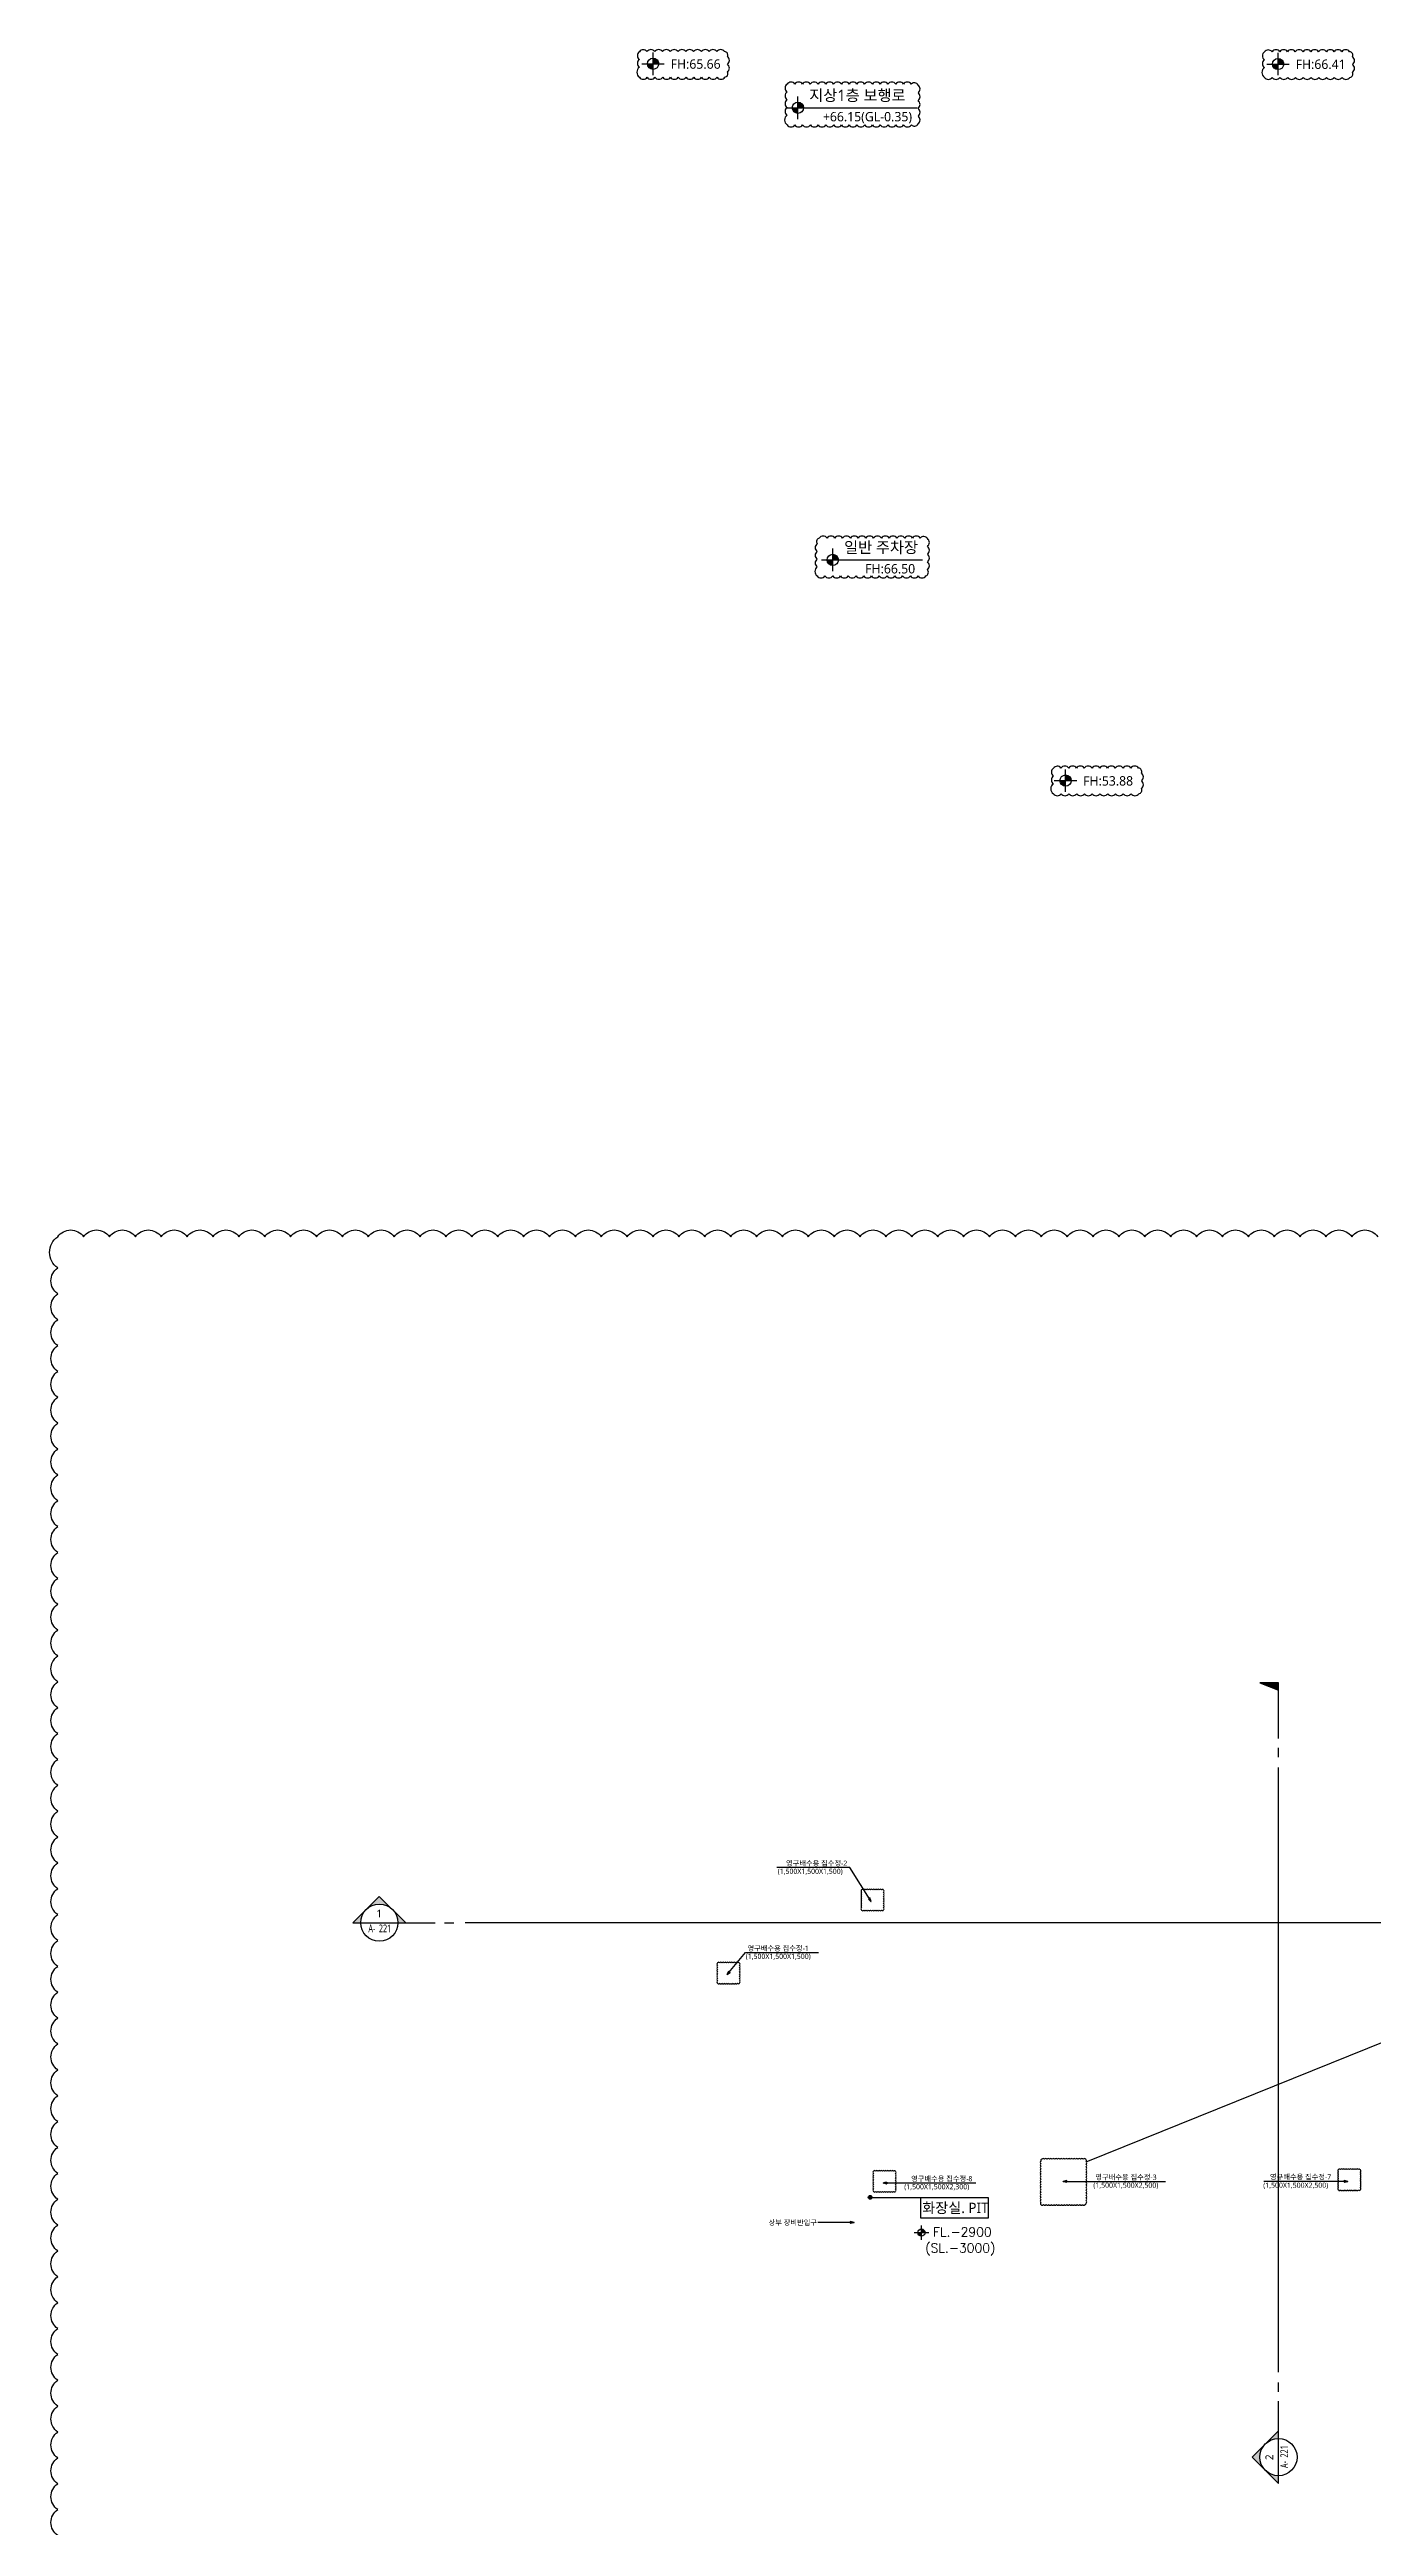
# Model space of a CAD drawing. Header units: millimetres. Extents: x 44005917 to 45882162, y -1242106 to 1898904.
# Drawn here: x 44005917 to 44261460, y 1387892 to 1866658 of the extents above; entities that cross this region are included whole.
import ezdxf
from ezdxf.enums import TextEntityAlignment as Align

# ---------------------------------------------------------------- set-up
doc = ezdxf.new("R2010")
doc.units = ezdxf.units.MM
doc.header["$LTSCALE"] = 1000
doc.header["$MEASUREMENT"] = 0
doc.layers.get('0').update_dxf_attribs({"linetype": 'CONTINUOUS'})
doc.layers.get('Defpoints').update_dxf_attribs({"color": 171, "linetype": 'CONTINUOUS'})
doc.layers.add('CHECK', color=30, linetype='CONTINUOUS', plot=False)
for name, color, linetype in [('LED', 7, 'CONTINUOUS'), ('SYM', 7, 'CONTINUOUS'), ('SYMBOL', 7, 'CONTINUOUS'), ('TEXT', 3, 'CONTINUOUS'), ('TEXT(MIN)', 7, 'CONTINUOUS'), ('TEXT(실명)', 3, 'CONTINUOUS'), ('TITLE', 7, 'CONTINUOUS')]:
    doc.layers.add(name, color=color, linetype=linetype)
doc.styles.add('SIM', font='simplex.shx')
doc.styles.add('나눔바른고딕', font='NanumBarunGothic.ttf')

# ---------------------------------------------------------------- blocks, each defined once
blk = doc.blocks.new('A$C31C7260E')
at = {"layer": 'TITLE'}
for points in [[(0, 0), (0, 4000), (13000, 4000), (13000, 0)], [(13000, 0), (0, 0)]]:
    blk.add_lwpolyline(points, dxfattribs=at)
blk = doc.blocks.new('level')
at = {"layer": 'SYMBOL'}
for p, q in [((-4320, 0), (4320, 0)), ((0, 4320), (0, -4320))]:
    blk.add_line(p, q, dxfattribs=at)
blk.add_circle((0, 0), 2160, dxfattribs=at)
for points in [[(-2160, 0), (0, 2160), (-2127, 381), (-376, 2126)], [(-2127, 381), (-376, 2126), (-2030, 748), (-738, 2029)], [(-2030, 748), (-738, 2029), (-1859, 1104), (-1089, 1863)], [(-1859, 1104), (-1089, 1863), (-1659, 1388), (-1386, 1658)], [(0, -2160), (2160, 0), (381, -2127), (2126, -376)], [(381, -2127), (2126, -376), (748, -2030), (2029, -738)], [(748, -2030), (2029, -738), (1104, -1859), (1863, -1089)], [(1104, -1859), (1863, -1089), (1388, -1659), (1658, -1386)]]:
    blk.add_solid(points, dxfattribs=at)
at = {"layer": 'SYMBOL', "linetype": 'Continuous'}
for points in [[(0, 2160), (-2160, 0), (0, 0)], [(2160, 0), (0, 0), (0, -2160)]]:
    blk.add_solid(points, dxfattribs=at)
blk = doc.blocks.new('A$C1A302DD2')
at = {"layer": 'SYM'}
h = blk.add_hatch(color=256, dxfattribs=at)
h.paths.add_polyline_path([(707, 1207), (354, 854, -0.414214), (1061, 854)])
h.paths.add_polyline_path([(354, 854), (0, 500), (207, 500, -0.198912)])
h.paths.add_polyline_path([(1061, 854, -0.198912), (1207, 500), (1414, 500)])
for p, q in [((0, 500), (707, 1207)), ((1414, 500), (707, 1207)), ((0, 500), (207, 500)), ((207, 500), (1207, 500)), ((1207, 500), (2207, 500)), ((2457, 500), (2707, 500))]:
    blk.add_line(p, q, dxfattribs=at)
blk.add_circle((707, 500), 500, dxfattribs=at)
blk = doc.blocks.new('A$C1AFB1B41')
at = {"layer": 'SYM'}
blk.add_hatch(color=256, dxfattribs=at).paths.add_polyline_path([(2000, 500), (1800, 0), (2000, 0)])
for p, q in [((0, 0), (250, 0)), ((500, 0), (2000, 0)), ((2000, 500), (1800, 0)), ((2000, 0), (2000, 500))]:
    blk.add_line(p, q, dxfattribs=at)
blk = doc.blocks.new('A$C3F972117')
at = {"layer": 'Defpoints'}
blk.add_lwpolyline([(5091, -80041), (5091, 36844)], dxfattribs=at)
at = {"layer": 'SYM', "xscale": 7.200000000000009, "yscale": 7.200000000000009, "zscale": 7.200000000000009, "rotation": 90}
for name, p in [('A$C1AFB1B41', (5091, 38844)), ('A$C1A302DD2', (8691, -101532))]:
    blk.add_blockref(name, p, dxfattribs=at)
at = {"layer": 'TEXT', "style": '나눔바른고딕', "width": 0.7}
for s, p in [('221', (6954, -96529)), ('A-', (6949, -98556))]:
    blk.add_text(s, height=1500, rotation=90, dxfattribs=at).set_placement(p)
at = {"layer": 'TEXT', "style": '나눔바른고딕'}
blk.add_text('2', height=1500, rotation=90, dxfattribs=at).set_placement((4078, -97024))
blk = doc.blocks.new('A$C026E477C')
at = {"layer": 'Defpoints'}
blk.add_line((291249, 87230), (32833, 87230), dxfattribs=at)
at = {"layer": 'SYM', "xscale": 7.199999999999998, "yscale": 7.199999999999998, "zscale": 7.199999999999998}
for name, p in [('A$C1A302DD2', (11187, 83630)), ('A$C1AFB1B41', (291249, 87230))]:
    blk.add_blockref(name, p, dxfattribs=at)
at = {"layer": 'TEXT', "style": '나눔바른고딕', "width": 0.7}
for s, p in [('A-', (14163, 85373)), ('221', (16190, 85368))]:
    blk.add_text(s, height=1500, dxfattribs=at).set_placement(p)
at = {"layer": 'TEXT', "style": '나눔바른고딕'}
blk.add_text('1', height=1500, dxfattribs=at).set_placement((15695, 88243))

msp = doc.modelspace()

# ---------------------------------------------------------------- hatches: boundary and pattern name
at = {"ltscale": 10000}
h = msp.add_hatch(dxfattribs=at)
h.set_pattern_fill('ANSI31', color=256, angle=-59.343877)
h.set_pattern_definition([(345.65612312987, (21047982.23135, 37755507.48899), (0.0309676260562, 0.1211032870588), [])])
h.paths.add_polyline_path([(44164618.5, 1508677.3), (44164381.1, 1509376.8), (44164091.3, 1509205)])
h = msp.add_hatch(dxfattribs=at)
h.set_pattern_fill('ANSI31', color=256, angle=-131.083466)
h.set_pattern_definition([(273.916534249, (71315024.95885, 34804535.96326), (0.12470807620496, 0.0085378995812), [])])
h.paths.add_polyline_path([(44136788.1, 1494552.3), (44137378, 1494996.9), (44137124, 1495218.4)])
h = msp.add_hatch(dxfattribs=at)
h.set_pattern_fill('ANSI31', color=256)
h.set_pattern_definition([(45, (1246199.01597, 49859.86534), (-0.08838834764832, 0.08838834764832), [])])
h.paths.add_polyline_path([(44166918.5, 1454302.3), (44167641.3, 1454454.8), (44167641.3, 1454117.8)])
h = msp.add_hatch(dxfattribs=at)
h.set_pattern_fill('ANSI31', color=256, angle=-181.270063)
h.set_pattern_definition([(223.7299366631, (87190178.70726, 1906110.0616), (0.086407507784, -0.090325758223), [])])
h.paths.add_polyline_path([(44201718.5, 1454602.3), (44202437.7, 1454433.9), (44202445.2, 1454770.8)])
h = msp.add_hatch(dxfattribs=at)
h.set_pattern_fill('ANSI31', color=256)
h.set_pattern_definition([(45, (1288827.07208, 50159.86534), (-0.08838834764832, 0.08838834764832), [])])
h.paths.add_polyline_path([(44256718.5, 1454602.3), (44255995.7, 1454754.8), (44255995.7, 1454417.8)])
h = msp.add_hatch(dxfattribs=at)
h.set_pattern_fill('ANSI31', color=256)
h.set_pattern_definition([(45, (1193427.07207, 42442.50729), (-0.08838834764832, 0.08838834764832), [])])
h.paths.add_polyline_path([(44161318.5, 1446677.3), (44160595.7, 1446829.8), (44160595.7, 1446492.8)])
at = {"layer": 'LED'}
h = msp.add_hatch(color=256, dxfattribs=at)
h.dxf.hatch_style = 1
edge = h.paths.add_edge_path()
edge.add_arc((44164433.3, 1451509), 360, 180, 540, ccw=False)

# ---------------------------------------------------------------- linework, layer by layer
at = {"ltscale": 10000}
msp.add_line((44201718.5, 1454602.3), (44221461.3, 1454602.3), dxfattribs=at)
for points in [[(44164618.5, 1508677.3), (44160505.4, 1515278.6), (44146409.1, 1515278.6)], [(44164618.5, 1508677.3), (44164381.1, 1509376.8), (44164091.3, 1509205), (44164618.5, 1508677.3)], [(44136788.1, 1494552.3), (44140360.6, 1498838.1), (44154456.9, 1498838.1)], [(44136788.1, 1494552.3), (44137378, 1494996.9), (44137124, 1495218.4), (44136788.1, 1494552.3)], [(44166918.5, 1454302.3), (44167641.3, 1454454.8), (44167641.3, 1454117.8), (44166918.5, 1454302.3)], [(44166918.5, 1454302.3), (44184834.9, 1454302.3)], [(44201718.5, 1454602.3), (44202437.7, 1454433.9), (44202445.2, 1454770.8), (44201718.5, 1454602.3)], [(44256718.5, 1454602.3), (44240450.6, 1454602.3)], [(44256718.5, 1454602.3), (44255995.7, 1454754.8), (44255995.7, 1454417.8), (44256718.5, 1454602.3)], [(44161318.5, 1446677.3), (44154345.2, 1446677.3)], [(44161318.5, 1446677.3), (44160595.7, 1446829.8), (44160595.7, 1446492.8), (44161318.5, 1446677.3)]]:
    msp.add_lwpolyline(points, dxfattribs=at)
at = {"layer": 'CHECK'}
msp.add_line((44206137.7, 1458399.8), (44607369.3, 1620325.4), dxfattribs=at)
for points, elevation in [([(44119860.4, 1861310, 0.52056705), (44121360.4, 1861310, 0.52056705), (44122860.4, 1861310, 0.52056705), (44124360.4, 1861310, 0.52056705), (44125860.4, 1861310, 0.52056705), (44127360.4, 1861310, 0.52056705), (44128860.4, 1861310, 0.52056705), (44130360.4, 1861310, 0.52056705), (44131860.4, 1861310, 0.52056705), (44133360.4, 1861310, 0.52056705), (44134860.4, 1861310, 0.52056705), (44136360.4, 1861310, 0.52056705), (44136863.6, 1862306.8, 0.52056705), (44136863.6, 1863806.8, 0.52056705), (44136863.6, 1865306.8, 0.52056705), (44136324.5, 1866267.6, 0.52056705), (44134824.5, 1866267.6, 0.52056705), (44133324.5, 1866267.6, 0.52056705), (44131824.5, 1866267.6, 0.52056705), (44130324.5, 1866267.6, 0.52056705), (44128824.5, 1866267.6, 0.52056705), (44127324.5, 1866267.6, 0.52056705), (44125824.5, 1866267.6, 0.52056705), (44124324.5, 1866267.6, 0.52056705), (44122824.5, 1866267.6, 0.52056705), (44121324.5, 1866267.6, 0.52056705), (44119860.4, 1866231.8, 0.52056705), (44119860.4, 1864731.8, 0.52056705), (44119860.4, 1863231.8, 0.52056705)], 25.7), ([(44240597.4, 1861267.7, 0.52056705), (44242097.4, 1861267.7, 0.52056705), (44243597.4, 1861267.7, 0.52056705), (44245097.4, 1861267.7, 0.52056705), (44246597.4, 1861267.7, 0.52056705), (44248097.4, 1861267.7, 0.52056705), (44249597.4, 1861267.7, 0.52056705), (44251097.4, 1861267.7, 0.52056705), (44252597.4, 1861267.7, 0.52056705), (44254097.4, 1861267.7, 0.52056705), (44255597.4, 1861267.7, 0.52056705), (44257097.4, 1861267.7, 0.52056705), (44257600.7, 1862264.5, 0.52056705), (44257600.7, 1863764.5, 0.52056705), (44257600.7, 1865264.5, 0.52056705), (44257061.5, 1866225.4, 0.52056705), (44255561.5, 1866225.4, 0.52056705), (44254061.5, 1866225.4, 0.52056705), (44252561.5, 1866225.4, 0.52056705), (44251061.5, 1866225.4, 0.52056705), (44249561.5, 1866225.4, 0.52056705), (44248061.5, 1866225.4, 0.52056705), (44246561.5, 1866225.4, 0.52056705), (44245061.5, 1866225.4, 0.52056705), (44243561.5, 1866225.4, 0.52056705), (44242061.5, 1866225.4, 0.52056705), (44240597.4, 1866189.5, 0.52056705), (44240597.4, 1864689.5, 0.52056705), (44240597.4, 1863189.5, 0.52056705)], 778)]:
    msp.add_lwpolyline(points, format="xyb", close=True, dxfattribs=dict(at, elevation=elevation))
for points in [[(44148388.5, 1852080.3, 0.52056705), (44149888.5, 1852080.3, 0.52056705), (44151388.5, 1852080.3, 0.52056705), (44152888.5, 1852080.3, 0.52056705), (44154388.5, 1852080.3, 0.52056705), (44155888.5, 1852080.3, 0.52056705), (44157388.5, 1852080.3, 0.52056705), (44158888.5, 1852080.3, 0.52056705), (44160388.5, 1852080.3, 0.52056705), (44161888.5, 1852080.3, 0.52056705), (44163388.5, 1852080.3, 0.52056705), (44164888.5, 1852080.3, 0.52056705), (44166388.5, 1852080.3, 0.52056705), (44167888.5, 1852080.3, 0.52056705), (44169388.5, 1852080.3, 0.52056705), (44170888.5, 1852080.3, 0.52056705), (44172388.5, 1852080.3, 0.52056705), (44173678.3, 1852290.5, 0.52056705), (44173678.3, 1853790.5, 0.52056705), (44173678.3, 1855290.5, 0.52056705), (44173678.3, 1856790.5, 0.52056705), (44173678.3, 1858290.5, 0.52056705), (44173678.3, 1859790.5, 0.52056705), (44172370.8, 1859983.1, 0.52056705), (44170870.8, 1859983.1, 0.52056705), (44169370.8, 1859983.1, 0.52056705), (44167870.8, 1859983.1, 0.52056705), (44166370.8, 1859983.1, 0.52056705), (44164870.8, 1859983.1, 0.52056705), (44163370.8, 1859983.1, 0.52056705), (44161870.8, 1859983.1, 0.52056705), (44160370.8, 1859983.1, 0.52056705), (44158870.8, 1859983.1, 0.52056705), (44157370.8, 1859983.1, 0.52056705), (44155870.8, 1859983.1, 0.52056705), (44154370.8, 1859983.1, 0.52056705), (44152870.8, 1859983.1, 0.52056705), (44151370.8, 1859983.1, 0.52056705), (44149870.8, 1859983.1, 0.52056705), (44148388.5, 1859965.4, 0.52056705), (44148388.5, 1858465.4, 0.52056705), (44148388.5, 1856965.4, 0.52056705), (44148388.5, 1855465.4, 0.52056705), (44148388.5, 1853965.4, 0.52056705)], [(44154205, 1764909.2, 0.52056705), (44155705, 1764909.2, 0.52056705), (44157205, 1764909.2, 0.52056705), (44158705, 1764909.2, 0.52056705), (44160205, 1764909.2, 0.52056705), (44161705, 1764909.2, 0.52056705), (44163205, 1764909.2, 0.52056705), (44164705, 1764909.2, 0.52056705), (44166205, 1764909.2, 0.52056705), (44167705, 1764909.2, 0.52056705), (44169205, 1764909.2, 0.52056705), (44170705, 1764909.2, 0.52056705), (44172205, 1764909.2, 0.52056705), (44173705, 1764909.2, 0.52056705), (44175205, 1764909.2, 0.52056705), (44175492.1, 1766122.1, 0.52056705), (44175492.1, 1767622.1, 0.52056705), (44175492.1, 1769122.1, 0.52056705), (44175492.1, 1770622.1, 0.52056705), (44175492.1, 1772122.1, 0.52056705), (44174108.3, 1772238.4, 0.52056705), (44172608.3, 1772238.4, 0.52056705), (44171108.3, 1772238.4, 0.52056705), (44169608.3, 1772238.4, 0.52056705), (44168108.3, 1772238.4, 0.52056705), (44166608.3, 1772238.4, 0.52056705), (44165108.3, 1772238.4, 0.52056705), (44163608.3, 1772238.4, 0.52056705), (44162108.3, 1772238.4, 0.52056705), (44160608.3, 1772238.4, 0.52056705), (44159108.3, 1772238.4, 0.52056705), (44157608.3, 1772238.4, 0.52056705), (44156108.3, 1772238.4, 0.52056705), (44154608.3, 1772238.4, 0.52056705), (44154205, 1771141.8, 0.52056705), (44154205, 1769641.8, 0.52056705), (44154205, 1768141.8, 0.52056705), (44154205, 1766641.8, 0.52056705)], [(44199828.4, 1722817.1, 0.52056705), (44201328.4, 1722817.1, 0.52056705), (44202828.4, 1722817.1, 0.52056705), (44204328.4, 1722817.1, 0.52056705), (44205828.4, 1722817.1, 0.52056705), (44207328.4, 1722817.1, 0.52056705), (44208828.4, 1722817.1, 0.52056705), (44210328.4, 1722817.1, 0.52056705), (44211828.4, 1722817.1, 0.52056705), (44213328.4, 1722817.1, 0.52056705), (44214828.4, 1722817.1, 0.52056705), (44216328.4, 1722817.1, 0.52056705), (44216831.7, 1723813.8, 0.52056705), (44216831.7, 1725313.8, 0.52056705), (44216831.7, 1726813.8, 0.52056705), (44216292.6, 1727774.7, 0.52056705), (44214792.6, 1727774.7, 0.52056705), (44213292.6, 1727774.7, 0.52056705), (44211792.6, 1727774.7, 0.52056705), (44210292.6, 1727774.7, 0.52056705), (44208792.6, 1727774.7, 0.52056705), (44207292.6, 1727774.7, 0.52056705), (44205792.6, 1727774.7, 0.52056705), (44204292.6, 1727774.7, 0.52056705), (44202792.6, 1727774.7, 0.52056705), (44201292.6, 1727774.7, 0.52056705), (44199828.4, 1727738.8, 0.52056705), (44199828.4, 1726238.8, 0.52056705), (44199828.4, 1724738.8, 0.52056705)], [(44162789, 1507012.4, 0.52056705), (44163216.9, 1507004, 0.52056705), (44163641.8, 1507002.3, 0.52056705), (44164067.9, 1507007.8, 0.52056705), (44164496.9, 1507007.2, 0.52056705), (44164922.8, 1507002.2, 0.52056705), (44165347.8, 1507004.4, 0.52056705), (44165776, 1507011.6, 0.52056705), (44166203.5, 1507003.6, 0.52056705), (44166628.4, 1507002.5, 0.52056705), (44167023.4, 1507055.1, 0.52056705), (44167018.6, 1507483.8, 0.52056705), (44167025.7, 1507910.7, 0.52056705), (44167025.8, 1508335.5, 0.52056705), (44167018.9, 1508762.3, 0.52056705), (44167023.2, 1509191.1, 0.52056705), (44167026.6, 1509616.4, 0.52056705), (44167022.8, 1510041.8, 0.52056705), (44167019.3, 1510470.6, 0.52056705), (44167025.9, 1510897.3, 0.52056705), (44166630.6, 1510954.3, 0.52056705), (44166205.2, 1510950.6, 0.52056705), (44165776.5, 1510946.7, 0.52056705), (44165349.7, 1510953.5, 0.52056705), (44164924.9, 1510953.2, 0.52056705), (44164497.9, 1510946, 0.52056705), (44164069.3, 1510951.1, 0.52056705), (44163644, 1510954.2, 0.52056705), (44163218.5, 1510950.1, 0.52056705), (44162790.1, 1510943.1, 0.52056705), (44162779.9, 1510515.4, 0.52056705), (44162779.3, 1510090.5, 0.52056705), (44162785.7, 1509664, 0.52056705), (44162782.7, 1509235.1, 0.52056705), (44162778.7, 1508809.6, 0.52056705), (44162781.9, 1508384.4, 0.52056705), (44162786.8, 1507955.7, 0.52056705), (44162779.6, 1507528.8, 0.52056705)], [(44134958.6, 1492887.4, 0.52056705), (44135386.4, 1492879, 0.52056705), (44135811.4, 1492877.3, 0.52056705), (44136237.5, 1492882.8, 0.52056705), (44136666.5, 1492882.2, 0.52056705), (44137092.3, 1492877.2, 0.52056705), (44137517.4, 1492879.4, 0.52056705), (44137945.6, 1492886.6, 0.52056705), (44138373.1, 1492878.6, 0.52056705), (44138798, 1492877.5, 0.52056705), (44139192.9, 1492930.1, 0.52056705), (44139188.1, 1493358.8, 0.52056705), (44139195.2, 1493785.7, 0.52056705), (44139195.3, 1494210.5, 0.52056705), (44139188.4, 1494637.3, 0.52056705), (44139192.7, 1495066.1, 0.52056705), (44139196.2, 1495491.4, 0.52056705), (44139192.4, 1495916.8, 0.52056705), (44139188.9, 1496345.6, 0.52056705), (44139195.5, 1496772.3, 0.52056705), (44138800.2, 1496829.3, 0.52056705), (44138374.8, 1496825.6, 0.52056705), (44137946, 1496821.7, 0.52056705), (44137519.3, 1496828.5, 0.52056705), (44137094.4, 1496828.2, 0.52056705), (44136667.4, 1496821, 0.52056705), (44136238.9, 1496826.1, 0.52056705), (44135813.6, 1496829.2, 0.52056705), (44135388.1, 1496825.1, 0.52056705), (44134959.6, 1496818.1, 0.52056705), (44134949.5, 1496390.4, 0.52056705), (44134948.8, 1495965.5, 0.52056705), (44134955.3, 1495539, 0.52056705), (44134952.3, 1495110.1, 0.52056705), (44134948.2, 1494684.6, 0.52056705), (44134951.5, 1494259.4, 0.52056705), (44134956.3, 1493830.7, 0.52056705), (44134949.2, 1493403.8, 0.52056705)], [(44165089, 1452637.4, 0.52056705), (44165516.9, 1452629, 0.52056705), (44165941.8, 1452627.3, 0.52056705), (44166367.9, 1452632.8, 0.52056705), (44166796.9, 1452632.2, 0.52056705), (44167222.8, 1452627.2, 0.52056705), (44167647.8, 1452629.4, 0.52056705), (44168076, 1452636.6, 0.52056705), (44168503.5, 1452628.6, 0.52056705), (44168928.4, 1452627.5, 0.52056705), (44169323.4, 1452680.1, 0.52056705), (44169318.6, 1453108.8, 0.52056705), (44169325.7, 1453535.7, 0.52056705), (44169325.8, 1453960.5, 0.52056705), (44169318.9, 1454387.3, 0.52056705), (44169323.2, 1454816.1, 0.52056705), (44169326.6, 1455241.4, 0.52056705), (44169322.8, 1455666.8, 0.52056705), (44169319.3, 1456095.6, 0.52056705), (44169325.9, 1456522.3, 0.52056705), (44168930.6, 1456579.3, 0.52056705), (44168505.2, 1456575.6, 0.52056705), (44168076.5, 1456571.7, 0.52056705), (44167649.7, 1456578.5, 0.52056705), (44167224.9, 1456578.2, 0.52056705), (44166797.9, 1456571, 0.52056705), (44166369.3, 1456576.1, 0.52056705), (44165944, 1456579.2, 0.52056705), (44165518.5, 1456575.1, 0.52056705), (44165090.1, 1456568.1, 0.52056705), (44165079.9, 1456140.4, 0.52056705), (44165079.3, 1455715.5, 0.52056705), (44165085.7, 1455289, 0.52056705), (44165082.7, 1454860.1, 0.52056705), (44165078.7, 1454434.6, 0.52056705), (44165081.9, 1454009.4, 0.52056705), (44165086.8, 1453580.7, 0.52056705), (44165079.6, 1453153.8, 0.52056705)], [(44197429.3, 1450108.2, 0.52056705), (44197929.3, 1450108.2, 0.52056705), (44198429.3, 1450108.2, 0.52056705), (44198929.3, 1450108.2, 0.52056705), (44199429.3, 1450108.2, 0.52056705), (44199929.3, 1450108.2, 0.52056705), (44200429.3, 1450108.2, 0.52056705), (44200929.3, 1450108.2, 0.52056705), (44201429.3, 1450108.2, 0.52056705), (44201929.3, 1450108.2, 0.52056705), (44202429.3, 1450108.2, 0.52056705), (44202929.3, 1450108.2, 0.52056705), (44203429.3, 1450108.2, 0.52056705), (44203929.3, 1450108.2, 0.52056705), (44204429.3, 1450108.2, 0.52056705), (44204929.3, 1450108.2, 0.52056705), (44205429.3, 1450108.2, 0.52056705), (44205929.3, 1450108.2, 0.52056705), (44206137.7, 1450399.8, 0.52056705), (44206137.7, 1450899.8, 0.52056705), (44206137.7, 1451399.8, 0.52056705), (44206137.7, 1451899.8, 0.52056705), (44206137.7, 1452399.8, 0.52056705), (44206137.7, 1452899.8, 0.52056705), (44206137.7, 1453399.8, 0.52056705), (44206137.7, 1453899.8, 0.52056705), (44206137.7, 1454399.8, 0.52056705), (44206137.7, 1454899.8, 0.52056705), (44206137.7, 1455399.8, 0.52056705), (44206137.7, 1455899.8, 0.52056705), (44206137.7, 1456399.8, 0.52056705), (44206137.7, 1456899.8, 0.52056705), (44206137.7, 1457399.8, 0.52056705), (44206137.7, 1457899.8, 0.52056705), (44206137.7, 1458399.8, 0.52056705), (44206095.7, 1458857.8, 0.52056705), (44205595.7, 1458857.8, 0.52056705), (44205095.7, 1458857.8, 0.52056705), (44204595.7, 1458857.8, 0.52056705), (44204095.7, 1458857.8, 0.52056705), (44203595.7, 1458857.8, 0.52056705), (44203095.7, 1458857.8, 0.52056705), (44202595.7, 1458857.8, 0.52056705), (44202095.7, 1458857.8, 0.52056705), (44201595.7, 1458857.8, 0.52056705), (44201095.7, 1458857.8, 0.52056705), (44200595.7, 1458857.8, 0.52056705), (44200095.7, 1458857.8, 0.52056705), (44199595.7, 1458857.8, 0.52056705), (44199095.7, 1458857.8, 0.52056705), (44198595.7, 1458857.8, 0.52056705), (44198095.7, 1458857.8, 0.52056705), (44197595.7, 1458857.8, 0.52056705), (44197429.3, 1458524.2, 0.52056705), (44197429.3, 1458024.2, 0.52056705), (44197429.3, 1457524.2, 0.52056705), (44197429.3, 1457024.2, 0.52056705), (44197429.3, 1456524.2, 0.52056705), (44197429.3, 1456024.2, 0.52056705), (44197429.3, 1455524.2, 0.52056705), (44197429.3, 1455024.2, 0.52056705), (44197429.3, 1454524.2, 0.52056705), (44197429.3, 1454024.2, 0.52056705), (44197429.3, 1453524.2, 0.52056705), (44197429.3, 1453024.2, 0.52056705), (44197429.3, 1452524.2, 0.52056705), (44197429.3, 1452024.2, 0.52056705), (44197429.3, 1451524.2, 0.52056705), (44197429.3, 1451024.2, 0.52056705), (44197429.3, 1450524.2, 0.52056705)], [(44254889, 1452937.4, 0.52056705), (44255316.9, 1452929, 0.52056705), (44255741.8, 1452927.3, 0.52056705), (44256167.9, 1452932.8, 0.52056705), (44256596.9, 1452932.2, 0.52056705), (44257022.8, 1452927.2, 0.52056705), (44257447.8, 1452929.4, 0.52056705), (44257876, 1452936.6, 0.52056705), (44258303.5, 1452928.6, 0.52056705), (44258728.4, 1452927.5, 0.52056705), (44259123.4, 1452980.1, 0.52056705), (44259118.6, 1453408.8, 0.52056705), (44259125.7, 1453835.7, 0.52056705), (44259125.8, 1454260.5, 0.52056705), (44259118.9, 1454687.3, 0.52056705), (44259123.2, 1455116.1, 0.52056705), (44259126.6, 1455541.4, 0.52056705), (44259122.8, 1455966.8, 0.52056705), (44259119.3, 1456395.6, 0.52056705), (44259125.9, 1456822.3, 0.52056705), (44258730.6, 1456879.3, 0.52056705), (44258305.2, 1456875.6, 0.52056705), (44257876.5, 1456871.7, 0.52056705), (44257449.7, 1456878.5, 0.52056705), (44257024.9, 1456878.2, 0.52056705), (44256597.9, 1456871, 0.52056705), (44256169.3, 1456876.1, 0.52056705), (44255744, 1456879.2, 0.52056705), (44255318.5, 1456875.1, 0.52056705), (44254890.1, 1456868.1, 0.52056705), (44254879.9, 1456440.4, 0.52056705), (44254879.3, 1456015.5, 0.52056705), (44254885.7, 1455589, 0.52056705), (44254882.7, 1455160.1, 0.52056705), (44254878.7, 1454734.6, 0.52056705), (44254881.9, 1454309.4, 0.52056705), (44254886.8, 1453880.7, 0.52056705), (44254879.6, 1453453.8, 0.52056705)]]:
    msp.add_lwpolyline(points, format="xyb", close=True, dxfattribs=at)
msp.add_lwpolyline([(44007487.9, 1386148.3, -0.52056705), (44007487.9, 1391148.3, -0.52056705), (44007487.9, 1396148.3, -0.52056705), (44007487.9, 1401148.3, -0.52056705), (44007487.9, 1406148.3, -0.52056705), (44007487.9, 1411148.3, -0.52056705), (44007487.9, 1416148.3, -0.52056705), (44007487.9, 1421148.3, -0.52056705), (44007487.9, 1426148.3, -0.52056705), (44007487.9, 1431148.3, -0.52056705), (44007487.9, 1436148.3, -0.52056705), (44007487.9, 1441148.3, -0.52056705), (44007487.9, 1446148.3, -0.52056705), (44007487.9, 1451148.3, -0.52056705), (44007487.9, 1456148.3, -0.52056705), (44007487.9, 1461148.3, -0.52056705), (44007487.9, 1466148.3, -0.52056705), (44007487.9, 1471148.3, -0.52056705), (44007487.9, 1476148.3, -0.52056705), (44007487.9, 1481148.3, -0.52056705), (44007487.9, 1486148.3, -0.52056705), (44007487.9, 1491148.3, -0.52056705), (44007487.9, 1496148.3, -0.52056705), (44007487.9, 1501148.3, -0.52056705), (44007487.9, 1506148.3, -0.52056705), (44007487.9, 1511148.3, -0.52056705), (44007487.9, 1516148.3, -0.52056705), (44007487.9, 1521148.3, -0.52056705), (44007487.9, 1526148.3, -0.52056705), (44007487.9, 1531148.3, -0.52056705), (44007487.9, 1536148.3, -0.52056705), (44007487.9, 1541148.3, -0.52056705), (44007487.9, 1546148.3, -0.52056705), (44007487.9, 1551148.3, -0.52056705), (44007487.9, 1556148.3, -0.52056705), (44007487.9, 1561148.3, -0.52056705), (44007487.9, 1566148.3, -0.52056705), (44007487.9, 1571148.3, -0.52056705), (44007487.9, 1576148.3, -0.52056705), (44007487.9, 1581148.3, -0.52056705), (44007487.9, 1586148.3, -0.52056705), (44007487.9, 1591148.3, -0.52056705), (44007487.9, 1596148.3, -0.52056705), (44007487.9, 1601148.3, -0.52056705), (44007487.9, 1606148.3, -0.52056705), (44007487.9, 1611148.3, -0.52056705), (44007487.9, 1616148.3, -0.52056705), (44007487.9, 1621148.3, -0.52056705), (44007487.9, 1626148.3, -0.52056705), (44007487.9, 1631148.3, -0.52056705), (44007487.9, 1637184.9, -0.52056705), (44012487.9, 1637184.9, -0.52056705), (44017487.9, 1637184.9, -0.52056705), (44022487.9, 1637184.9, -0.52056705), (44027487.9, 1637184.9, -0.52056705), (44032487.9, 1637184.9, -0.52056705), (44037487.9, 1637184.9, -0.52056705), (44042487.9, 1637184.9, -0.52056705), (44047487.9, 1637184.9, -0.52056705), (44052487.9, 1637184.9, -0.52056705), (44057487.9, 1637184.9, -0.52056705), (44062487.9, 1637184.9, -0.52056705), (44067487.9, 1637184.9, -0.52056705), (44072487.9, 1637184.9, -0.52056705), (44077487.9, 1637184.9, -0.52056705), (44082487.9, 1637184.9, -0.52056705), (44087487.9, 1637184.9, -0.52056705), (44092487.9, 1637184.9, -0.52056705), (44097487.9, 1637184.9, -0.52056705), (44102487.9, 1637184.9, -0.52056705), (44107487.9, 1637184.9, -0.52056705), (44112487.9, 1637184.9, -0.52056705), (44117487.9, 1637184.9, -0.52056705), (44122487.9, 1637184.9, -0.52056705), (44127487.9, 1637184.9, -0.52056705), (44132487.9, 1637184.9, -0.52056705), (44137487.9, 1637184.9, -0.52056705), (44142487.9, 1637184.9, -0.52056705), (44147487.9, 1637184.9, -0.52056705), (44152487.9, 1637184.9, -0.52056705), (44157487.9, 1637184.9, -0.52056705), (44162487.9, 1637184.9, -0.52056705), (44167487.9, 1637184.9, -0.52056705), (44172487.9, 1637184.9, -0.52056705), (44177487.9, 1637184.9, -0.52056705), (44182487.9, 1637184.9, -0.52056705), (44187487.9, 1637184.9, -0.52056705), (44192487.9, 1637184.9, -0.52056705), (44197487.9, 1637184.9, -0.52056705), (44202487.9, 1637184.9, -0.52056705), (44207487.9, 1637184.9, -0.52056705), (44212487.9, 1637184.9, -0.52056705), (44217487.9, 1637184.9, -0.52056705), (44222487.9, 1637184.9, -0.52056705), (44227487.9, 1637184.9, -0.52056705), (44232487.9, 1637184.9, -0.52056705), (44237487.9, 1637184.9, -0.52056705), (44242487.9, 1637184.9, -0.52056705), (44247487.9, 1637184.9, -0.52056705), (44252487.9, 1637184.9, -0.52056705), (44257487.9, 1637184.9, -0.52056705), (44262487.9, 1637184.9, -0.52056705)], format="xyb", dxfattribs=at)
at = {"layer": 'LED'}
msp.add_lwpolyline([(44164433.3, 1451509), (44174231.6, 1451509)], dxfattribs=at)
msp.add_circle((44164433.3, 1451509), 360, dxfattribs=at)
at = {"layer": 'SYMBOL'}
for points in [[(44150479.4, 1855396.7), (44173531.9, 1855396.7)], [(44157210.8, 1768013.6), (44174530.5, 1768013.6)]]:
    msp.add_lwpolyline(points, dxfattribs=at)

# ---------------------------------------------------------------- block references
for name, p in [('A$C3F972117', (44238217.3, 1497738.1)), ('A$C026E477C', (44053339.8, 1417367.8)), ('A$C31C7260E', (44174231.6, 1447509))]:
    msp.add_blockref(name, p)
at = {"layer": 'SYMBOL', "rotation": 90}
for p, xscale, yscale, zscale in [((44122491.1, 1863901.1, 65660), 0.5041162500586871, 0.5041162500586871, 0.5041162500586871), ((44243228.1, 1863858.9, 66412.3), 0.5041162500586871, 0.5041162500586871, 0.5041162500586871), ((44150479.4, 1855396.7), 0.5041162500586871, 0.5041162500586871, 0.5041162500586871), ((44157210.8, 1768013.6), 0.5041162500586871, 0.5041162500586871, 0.5041162500586871), ((44202177.4, 1725346), 0.5041162500586871, 0.5041162500586871, 0.5041162500586871), ((44174338.9, 1444694.4), 0.3240416667043901, 0.3240416667043901, 0.3240416667043901)]:
    msp.add_blockref('level', p, dxfattribs=dict(at, xscale=xscale, yscale=yscale, zscale=zscale))

# ---------------------------------------------------------------- texts
at = {"layer": 'SYMBOL', "style": '나눔바른고딕'}
for s, p in [('FH:65.66', (44125893.9, 1862945.7, 65660)), ('FH:66.41', (44246630.9, 1862903.5, 66412.3)), ('FH:53.88', (44205580.3, 1724390.6))]:
    msp.add_text(s, height=1815, dxfattribs=at).set_placement(p)
for s, p in [('+66.15(GL-0.35)', (44172528, 1852776.4)), ('FH:66.50', (44173126.9, 1765393.2))]:
    msp.add_text(s, height=1815, dxfattribs=at).set_placement(p, align=Align.RIGHT)
at = {"layer": 'SYMBOL', "color": 3, "style": 'SIM'}
for s, p in [('(SL.-3000)', (44188640.4, 1440849.4)), ('FL.-2900', (44187903.5, 1443939))]:
    msp.add_text(s, height=1750, dxfattribs=at).set_placement(p, align=Align.RIGHT)
at = {"layer": 'TEXT(MIN)', "style": '나눔바른고딕'}
for s, p in [('(1,500X1,500X1,500)', (44146570.5, 1514036.2, 0)), ('영구배수용 집수정-2', (44148177.7, 1515586.6, 0)), ('(1,500X1,500X1,500)', (44140395.3, 1497595.7, 0)), ('영구배수용 집수정-1', (44140727.7, 1499146.1, 0)), ('영구배수용 집수정-8', (44172342.2, 1454610.3, 0)), ('영구배수용 집수정-3', (44207933.5, 1454910.3, 0)), ('영구배수용 집수정-7', (44241655.4, 1454968.2, 0)), ('(1,500X1,500X2,300)', (44171016, 1453059.9, 0)), ('(1,500X1,500X2,500)', (44207541.8, 1453359.9, 0)), ('(1,500X1,500X2,500)', (44240363.6, 1453359.9, 0))]:
    msp.add_text(s, height=1000, dxfattribs=at).set_placement(p)
msp.add_text('상부 장비반입구', height=1000, dxfattribs=at).set_placement((44144817.3, 1446632.3), align=Align.MIDDLE_LEFT)
at = {"layer": 'TEXT(실명)', "style": '나눔바른고딕'}
for s, p in [('지상1층 보행로', (44152666.9, 1856730.5)), ('일반 주차장', (44159398.2, 1769347.4))]:
    msp.add_text(s, height=2160, dxfattribs=at).set_placement(p)
msp.add_text('화장실. PIT', height=2000, dxfattribs=at).set_placement((44180907, 1449497.2), align=Align.MIDDLE)

doc.saveas('drawing.dxf')
